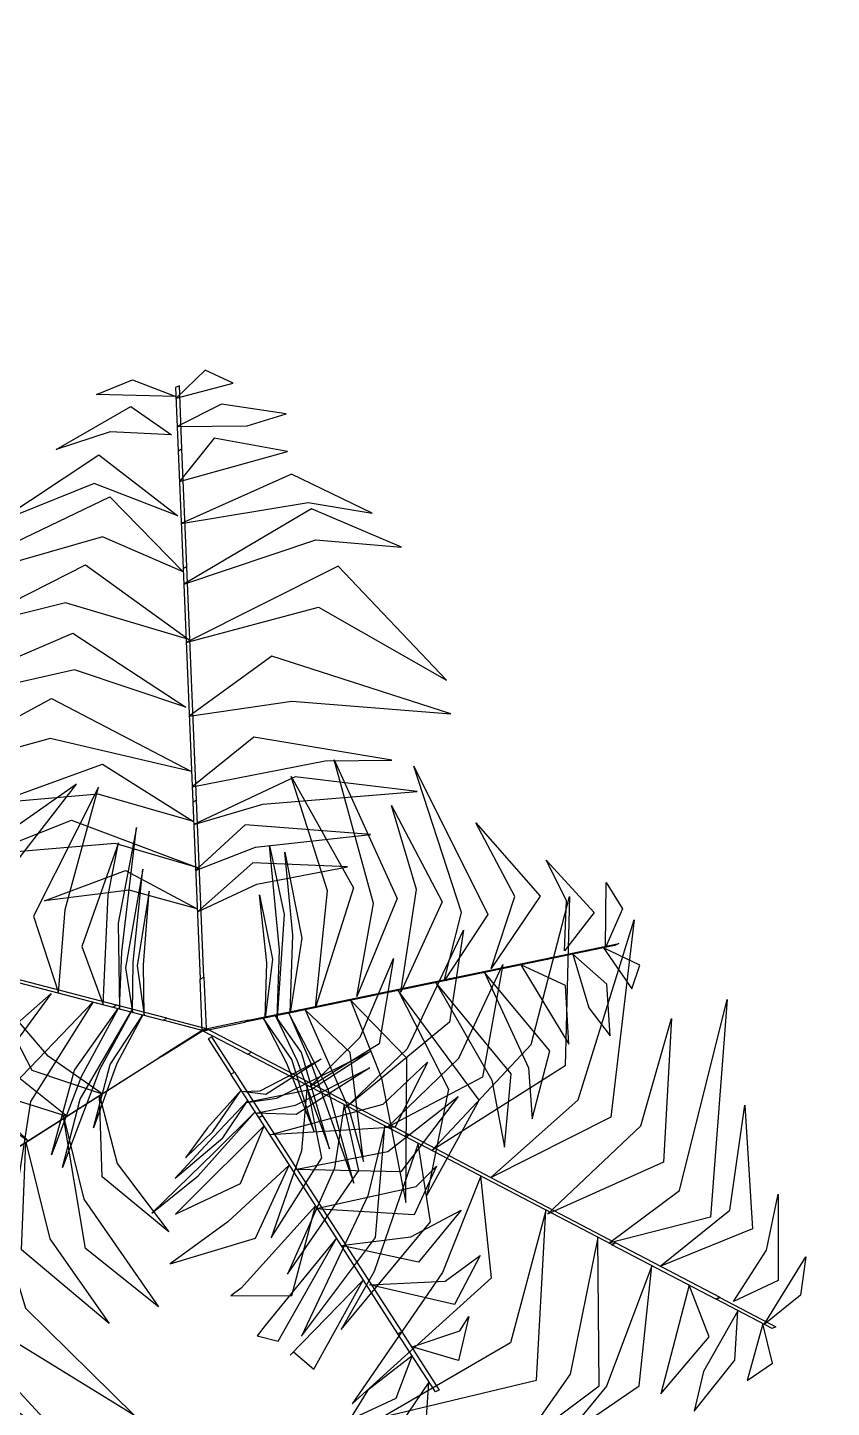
# Model space of a CAD drawing. Header units: millimetres. Extents: x 14520794 to 14796193, y 1415067 to 1454683.
# Drawn here: x 14793829 to 14794203, y 1446975 to 1447618 of the extents above; entities that cross this region are included whole.
import ezdxf

# ---------------------------------------------------------------- set-up
doc = ezdxf.new("R2010")
doc.units = ezdxf.units.MM
doc.header["$LTSCALE"] = 0.01
doc.header["$MEASUREMENT"] = 0
doc.layers.get('0').update_dxf_attribs({"color": 6, "lineweight": 0})
for name, color, linetype in [('6', 6, 'Continuous'), ('ESC', 2, 'Continuous'), ('GLASS', 5, 'Continuous'), ('LSTREEDC', 3, 'Continuous')]:
    doc.layers.add(name, color=color, linetype=linetype)
doc.layers.add('DIM', color=6, linetype='Continuous', lineweight=13)
doc.layers.add('HATCH', color=8, linetype='Continuous', lineweight=15)

# ---------------------------------------------------------------- blocks, each defined once
blk = doc.blocks.new('A3E24B')
at = {"color": 64, "linetype": 'Continuous'}
for points in [[(0.25298, 0.3562, 0.29067), (0.21085, 0.3841, 0.2796), (0.19177, 0.40664, 0.26506), (0.23478, 0.38723, 0.26765)], [(0.26482, 0.37296, 0.27015), (0.23608, 0.40445, 0.25063), (0.25809, 0.40144, 0.2453)], [(0.21251, 0.29889, 0.33247), (0.14353, 0.36139, 0.30925), (0.10037, 0.38017, 0.30474), (0.1647, 0.37216, 0.30161)], [(0.23004, 0.32371, 0.3183), (0.17603, 0.38435, 0.29435), (0.22595, 0.36362, 0.29907)], [(0.18709, 0.2629, 0.34635), (0.12423, 0.34177, 0.33167), (0.06928, 0.37075, 0.32006), (0.13897, 0.35878, 0.33402)], [(0.26547, 0.37384, 0.26805), (0.31467, 0.34397, 0.24975), (0.2986, 0.36692, 0.24684)], [(0.25326, 0.34886, 0.29439), (0.29162, 0.32673, 0.27934), (0.3175, 0.2946, 0.28076), (0.28915, 0.35012, 0.26553)], [(0.16264, 0.22829, 0.34264), (0.09605, 0.30186, 0.32739), (-0.01032, 0.30759, 0.30647), (0.10038, 0.33448, 0.32724)], [(0.21747, 0.30203, 0.32872), (0.28114, 0.28882, 0.30502), (0.32556, 0.22613, 0.30286), (0.28948, 0.30832, 0.29622)], [(0.13187, 0.18472, 0.33797), (0.07543, 0.23423, 0.32545), (-0.02621, 0.28894, 0.30394), (0.10525, 0.25381, 0.33066)], [(0.19232, 0.27027, 0.34642), (0.25511, 0.25965, 0.33867), (0.34889, 0.15238, 0.31122), (0.26629, 0.28702, 0.34237)], [(-0.23252, 0.02242, 0.33746), (-0.25529, 0.10418, 0.32605), (-0.21854, 0.23567, 0.30013), (-0.28185, 0.10662, 0.32839)], [(0.10239, 0.14298, 0.3335), (0.03177, 0.21086, 0.31765), (-0.00854, 0.23749, 0.30897), (0.08443, 0.19743, 0.32833)], [(0.16236, 0.23127, 0.34247), (0.25167, 0.20524, 0.32955), (0.30677, 0.14615, 0.3141), (0.25439, 0.23599, 0.33463)], [(-0.18603, 0.01594, 0.33375), (-0.2049, 0.11936, 0.31829), (-0.17015, 0.22456, 0.297), (-0.23386, 0.11979, 0.32121)], [(0.08668, 0.12074, 0.31667), (0.05262, 0.16008, 0.31656), (-0.0363, 0.22852, 0.29321), (0.04382, 0.18948, 0.32948)], [(0.06749, 0.09357, 0.28341), (0.04033, 0.13114, 0.28749), (-0.02483, 0.18411, 0.27227), (0.05529, 0.14079, 0.30566)], [(0.13763, 0.189, 0.33746), (0.21983, 0.16784, 0.32605), (0.31532, 0.07027, 0.30013), (0.23521, 0.18962, 0.32839)], [(-0.11682, 0.00762, 0.28474), (-0.13129, 0.06858, 0.2899), (-0.11873, 0.16244, 0.26236), (-0.14657, 0.10091, 0.30039)], [(-0.15001, 0.01264, 0.31776), (-0.16635, 0.08267, 0.3234), (-0.15614, 0.15696, 0.30132), (-0.18824, 0.08047, 0.34604)], [(0.05014, 0.069, 0.25333), (0.02481, 0.10918, 0.2606), (-0.02346, 0.1553, 0.25396), (0.03555, 0.12053, 0.27662)], [(0.10877, 0.15198, 0.33375), (0.20778, 0.11661, 0.31829), (0.2815, 0.03391, 0.297), (0.22263, 0.14148, 0.32121)], [(0.0879, 0.12244, 0.31776), (0.15673, 0.10157, 0.3234), (0.21596, 0.05558, 0.30132), (0.16577, 0.12163, 0.34604)], [(-0.08694, 0.00686, 0.25442), (-0.09805, 0.05662, 0.25792), (-0.08739, 0.11751, 0.2375), (-0.11222, 0.06015, 0.2718)], [(0.06696, 0.09621, 0.28474), (0.12699, 0.07825, 0.2899), (0.202, 0.02044, 0.26236), (0.16263, 0.07533, 0.30039)], [(0.05136, 0.0707, 0.25442), (0.10002, 0.05545, 0.25792), (0.14742, 0.01577, 0.2375), (0.11015, 0.06595, 0.2718)], [(-0.14792, 0.01242, 0.31667), (-0.16497, -0.03674, 0.31656), (-0.17978, -0.14797, 0.29321), (-0.18603, -0.05906, 0.32948)], [(-0.1148, 0.00939, 0.28341), (-0.13376, -0.03292, 0.28749), (-0.14705, -0.11583, 0.27227), (-0.1496, -0.02479, 0.30566)], [(-0.08485, 0.00665, 0.25333), (-0.10698, -0.03537, 0.2606), (-0.12279, -0.10024, 0.25396), (-0.12219, -0.03175, 0.27662)], [(0.03665, -0.07908, 0.25333), (0.0841, -0.07724, 0.2606), (0.14818, -0.05849, 0.25396), (0.08857, -0.09221, 0.27662)], [(0.04925, -0.10639, 0.28341), (0.09537, -0.10166, 0.28749), (0.17381, -0.07171, 0.27227), (0.09624, -0.11943, 0.30566)], [(0.0375, -0.08099, 0.25442), (-0.00004, -0.1155, 0.25792), (-0.05809, -0.13671, 0.2375), (0.004, -0.12953, 0.2718)], [(0.06318, -0.13659, 0.31667), (0.11428, -0.12677, 0.31656), (0.21801, -0.08398, 0.29321), (0.14414, -0.13385, 0.32948)], [(0.05179, -0.10725, 0.28474), (0.00623, -0.15026, 0.2899), (-0.08134, -0.18631, 0.26236), (-0.01412, -0.17966, 0.30039)], [(0.07459, -0.16132, 0.3335), (0.16868, -0.1341, 0.31765), (0.2119, -0.1125, 0.30897), (0.13072, -0.17299, 0.32833)], [(0.09599, -0.20772, 0.33797), (0.16709, -0.18359, 0.32545), (0.26529, -0.12293, 0.30394), (0.16914, -0.21921, 0.33066)], [(0.06404, -0.1385, 0.31776), (0.01155, -0.18768, 0.3234), (-0.05789, -0.21597, 0.30132), (0.0244, -0.20553, 0.34604)], [(0.11834, -0.25615, 0.34264), (0.21535, -0.23527, 0.32739), (0.2735, -0.14601, 0.30647), (0.24143, -0.25533, 0.32724)], [(0.07919, -0.17134, 0.33375), (-0.00095, -0.2394, 0.31829), (-0.10943, -0.2619, 0.297), (0.01317, -0.26469, 0.32121)], [(0.09682, -0.21485, 0.33746), (0.0374, -0.27545, 0.32605), (-0.09485, -0.30937, 0.30013), (0.04857, -0.29967, 0.32839)], [(0.13609, -0.29463, 0.34635), (0.23582, -0.27963, 0.33167), (0.28839, -0.24653, 0.32006), (0.24319, -0.3009, 0.33402)], [(0.12106, -0.2574, 0.34247), (0.05386, -0.32173, 0.32955), (-0.02486, -0.3399, 0.3141), (0.07914, -0.33946, 0.33463)], [(0.15455, -0.33464, 0.33247), (0.24317, -0.30615, 0.30925), (0.28101, -0.27817, 0.30474), (0.2419, -0.32987, 0.30161)], [(0.13985, -0.30284, 0.34642), (0.09926, -0.35191, 0.33867), (-0.04052, -0.37949, 0.31122), (0.11737, -0.37528, 0.34237)], [(0.15479, -0.34051, 0.32872), (0.11151, -0.38904, 0.30502), (0.03501, -0.39617, 0.30286), (0.12423, -0.40602, 0.29622)], [(0.16728, -0.36223, 0.3183), (0.2468, -0.34578, 0.29435), (0.20389, -0.37864, 0.29907)], [(0.18394, -0.39835, 0.29067), (0.22917, -0.3758, 0.2796), (0.25823, -0.37055, 0.26506), (0.21992, -0.3981, 0.26765)], [(0.17745, -0.39492, 0.29439), (0.1391, -0.41707, 0.27934), (0.09833, -0.42342, 0.28076), (0.1606, -0.42663, 0.26553)], [(0.19254, -0.41698, 0.27015), (0.23418, -0.40784, 0.25063), (0.22057, -0.42539, 0.2453)], [(0.19297, -0.41798, 0.26805), (0.14251, -0.44565, 0.24975), (0.17042, -0.44321, 0.24684)]]:
    blk.add_3dface(points, dxfattribs=at)
at = {"color": 72, "linetype": 'Continuous'}
for points in [[(0.24282, 0.34174, 0.30767), (0.2459, 0.34174, 0.30767), (0.27234, 0.37916, 0.26185), (0.26926, 0.37916, 0.26185)], [(0.19372, 0.27222, 0.34716), (0.1968, 0.27222, 0.34716), (0.24586, 0.34167, 0.30751), (0.24278, 0.34167, 0.30751)], [(0.02655, 0.25893, 0.61365), (0.02963, 0.25893, 0.61365), (0.03455, 0.30876, 0.60023), (0.03147, 0.30876, 0.60023)], [(0.09598, 0.13383, 0.33204), (0.09906, 0.13383, 0.33204), (0.19669, 0.27207, 0.34685), (0.19362, 0.27207, 0.34685)], [(0.01921, 0.18452, 0.60696), (0.02229, 0.18452, 0.60696), (0.02963, 0.25894, 0.6135), (0.02655, 0.25894, 0.6135)], [(0.00827, 0.07373, 0.52872), (0.01135, 0.07373, 0.52872), (0.02229, 0.18452, 0.60667), (0.01921, 0.18452, 0.60667)], [(0.10617, 0.02848, 0.45302), (0.10039, 0.08884, 0.4475), (0.075, 0.17693, 0.42702), (0.12333, 0.08433, 0.46439)], [(0.14, 0.03781, 0.47759), (0.13976, 0.1181, 0.4757), (0.09079, 0.17944, 0.43853), (0.15604, 0.13527, 0.48725)], [(0.16687, 0.04522, 0.49711), (0.17074, 0.12665, 0.4982), (0.15676, 0.17391, 0.48695), (0.18527, 0.12881, 0.50879)], [(0.20165, 0.05481, 0.50512), (0.19847, 0.13061, 0.49353), (0.18403, 0.16487, 0.48659), (0.21781, 0.12674, 0.49665)], [(0.06207, 0.01632, 0.40693), (0.05971, 0.05759, 0.41185), (0.04795, 0.14738, 0.39751), (0.06224, 0.07832, 0.42837)], [(0.02209, 0.02923, 0.20399), (0.02517, 0.02923, 0.20399), (0.09907, 0.13385, 0.33208), (0.09599, 0.13385, 0.33208)], [(0.07377, 0.01954, 0.42949), (0.06911, 0.09862, 0.42438), (0.06118, 0.13651, 0.41777), (0.08875, 0.06191, 0.43955)], [(0.26463, 0.07217, 0.50423), (0.25714, 0.11203, 0.49595), (0.26161, 0.13698, 0.48884), (0.27645, 0.10263, 0.49422)], [(0.22741, 0.06191, 0.50746), (0.23209, 0.12884, 0.49821), (0.24941, 0.08986, 0.50623)], [(0.05268, 0.01373, 0.37058), (0.05181, 0.04989, 0.37942), (0.04365, 0.11716, 0.37114), (0.05725, 0.04587, 0.39861)], [(0.28625, 0.07814, 0.49822), (0.29102, 0.11401, 0.48835), (0.30411, 0.10126, 0.48875)], [(0.04419, 0.01139, 0.33772), (0.04422, 0.04779, 0.35003), (0.0393, 0.10124, 0.34936), (0.04885, 0.04723, 0.36732)], [(0.24628, 0.06708, 0.50894), (0.24936, 0.06708, 0.50894), (0.29763, 0.08039, 0.49552), (0.29455, 0.08039, 0.49552)], [(0.00459, 0.03641, 0.38877), (0.00767, 0.03641, 0.38877), (0.01135, 0.07373, 0.52875), (0.00827, 0.07373, 0.52875)], [(0.28779, 0.07854, 0.4972), (0.30972, 0.03695, 0.48611), (0.31156, 0.05933, 0.48789)], [(0.1742, 0.0472, 0.50225), (0.17728, 0.0472, 0.50225), (0.24937, 0.06708, 0.50879), (0.24629, 0.06708, 0.50879)], [(0.26025, 0.06727, 0.50447), (0.27814, 0.0356, 0.49566), (0.27847, 0.00277, 0.49212), (0.29197, 0.0523, 0.49317)], [(-0.0602, -0.05543, 0.43407), (-0.13333, -0.01209, 0.43465), (-0.18423, 0.05821, 0.4099), (-0.14621, -0.02596, 0.44823)], [(0.2072, 0.05448, 0.5047), (0.24635, 0.01579, 0.49866), (0.2455, -0.04456, 0.48692), (0.26265, 0.02397, 0.50085)], [(-0.08452, -0.07474, 0.4554), (-0.14575, -0.0443, 0.45955), (-0.21228, 0.04032, 0.43175), (-0.15884, -0.05598, 0.47183)], [(-0.03775, -0.03752, 0.37225), (-0.07816, -0.0099, 0.38381), (-0.13472, 0.04108, 0.36314), (-0.10082, 0.0029, 0.39834)], [(0.06688, 0.01761, 0.42401), (0.06996, 0.01761, 0.42401), (0.17728, 0.0472, 0.50196), (0.1742, 0.0472, 0.50196)], [(0.17288, 0.04686, 0.50077), (0.20648, 0.00848, 0.50643), (0.22413, -0.10158, 0.47401), (0.22288, 0.01852, 0.52051)], [(0.00459, 0.03641, 0.38877), (0.00767, 0.03641, 0.38877), (0.00468, 0.00617, 0.21631), (0.00161, 0.00617, 0.21631)], [(0.14117, 0.03975, 0.47839), (0.18507, -0.02115, 0.48154), (0.19684, -0.08354, 0.46425), (0.19763, -0.0048, 0.49573)], [(-0.04627, -0.04301, 0.40852), (-0.09265, -0.0112, 0.4215), (-0.13737, 0.02921, 0.40484), (-0.09483, -0.01763, 0.44582)], [(-0.03243, -0.03066, 0.33931), (-0.0653, -0.00794, 0.34798), (-0.10159, 0.02573, 0.33181), (-0.0698, -0.00958, 0.36336)], [(0.02209, 0.02923, 0.20399), (0.02517, 0.02923, 0.20399), (0.00372, -0.00114, 0.05), (0.00064, -0.00114, 0.05)], [(0.08105, 0.02153, 0.43407), (0.1274, -0.04973, 0.43465), (0.14185, -0.13531, 0.4099), (0.14509, -0.04301, 0.44823)], [(0.11141, 0.02806, 0.4554), (0.1528, -0.02636, 0.45955), (0.17493, -0.13171, 0.43175), (0.16972, -0.0217, 0.47183)], [(-0.03638, 0.00225, 0.20399), (-0.0333, 0.00225, 0.20399), (-0.16086, 0.01393, 0.33208), (-0.16394, 0.01393, 0.33208)], [(0.03072, 0.00764, 0.28406), (0.0338, 0.00764, 0.28406), (0.06996, 0.01761, 0.42404), (0.06688, 0.01761, 0.42404)], [(0.04518, 0.01164, 0.33931), (0.06457, -0.02329, 0.34798), (0.08217, -0.06956, 0.33181), (0.06933, -0.02382, 0.36336)], [(0.05299, 0.01543, 0.37225), (0.07696, -0.02724, 0.38381), (0.10507, -0.09801, 0.36314), (0.09161, -0.04876, 0.39834)], [(0.06306, 0.01657, 0.40852), (0.09053, -0.03249, 0.4215), (0.11271, -0.08854, 0.40484), (0.09533, -0.02769, 0.44582)], [(-0.03638, 0.00225, 0.20399), (-0.0333, 0.00225, 0.20399), (0.00372, -0.00114, 0.05), (0.00064, -0.00114, 0.05)], [(0.03072, 0.00764, 0.28406), (0.0338, 0.00764, 0.28406), (0.00451, -0.00044, 0.11159), (0.00143, -0.00044, 0.11159)], [(-0.02125, -0.02066, 0.28406), (-0.01817, -0.02066, 0.28406), (0.00451, -0.00044, 0.11159), (0.00143, -0.00044, 0.11159)], [(0.01622, -0.0349, 0.20399), (0.0193, -0.0349, 0.20399), (0.00372, -0.00114, 0.05), (0.00064, -0.00114, 0.05)], [(-0.02125, -0.02066, 0.28406), (-0.01817, -0.02066, 0.28406), (-0.04616, -0.04563, 0.42404), (-0.04924, -0.04563, 0.42404)], [(-0.03823, -0.03586, 0.37058), (-0.02142, -0.06788, 0.37942), (0.01572, -0.12457, 0.37114), (-0.02808, -0.06669, 0.39861)], [(-0.03166, -0.03, 0.33772), (-0.01555, -0.06264, 0.35003), (0.01256, -0.10837, 0.34936), (-0.01994, -0.06419, 0.36732)], [(0.01622, -0.0349, 0.20399), (0.0193, -0.0349, 0.20399), (0.07296, -0.15121, 0.33208), (0.06988, -0.15121, 0.33208)], [(-0.04924, -0.04563, 0.42401), (-0.04616, -0.04563, 0.42401), (-0.12924, -0.11973, 0.50196), (-0.13232, -0.11973, 0.50196)], [(-0.0455, -0.04234, 0.40693), (-0.02509, -0.07829, 0.41185), (0.02526, -0.15357, 0.39751), (-0.01817, -0.098, 0.42837)], [(-0.05456, -0.05042, 0.42949), (-0.01532, -0.11923, 0.42438), (0.00858, -0.14969, 0.41777), (-0.0492, -0.09504, 0.43955)], [(-0.07964, -0.07279, 0.45302), (-0.0477, -0.12434, 0.4475), (0.01411, -0.19204, 0.42702), (-0.07026, -0.13046, 0.46439)], [(-0.10583, -0.09615, 0.47759), (-0.07002, -0.16802, 0.4757), (0.00107, -0.20129, 0.43853), (-0.077, -0.19062, 0.48725)], [(0.06987, -0.15119, 0.33204), (0.07295, -0.15119, 0.33204), (0.14385, -0.30487, 0.34685), (0.14077, -0.30487, 0.34685)], [(0.14084, -0.30503, 0.34716), (0.14392, -0.30503, 0.34716), (0.17954, -0.38224, 0.30751), (0.17646, -0.38224, 0.30751)], [(0.1765, -0.38231, 0.30767), (0.17958, -0.38231, 0.30767), (0.19877, -0.42392, 0.26185), (0.19569, -0.42392, 0.26185)]]:
    blk.add_3dface(points, dxfattribs=at)
at = {"color": 70, "linetype": 'Continuous'}
for points in [[(0.03059, 0.3002, 0.60293), (-0.00118, 0.31755, 0.59306), (0.01543, 0.32518, 0.59347)], [(0.02839, 0.27788, 0.60894), (-0.0115, 0.28521, 0.60066), (-0.03318, 0.29835, 0.59355), (0.00421, 0.29986, 0.59893)], [(0.03139, 0.27203, 0.60918), (0.06737, 0.27735, 0.60037), (0.07795, 0.27116, 0.59683), (0.05676, 0.29626, 0.59788)], [(0.02197, 0.21287, 0.60984), (-0.04992, 0.23714, 0.59825), (-0.0467, 0.23596, 0.5913), (-0.03936, 0.25379, 0.60136)], [(0.02427, 0.21793, 0.60941), (0.07444, 0.24057, 0.60337), (0.10531, 0.23564, 0.59163), (0.07267, 0.25872, 0.60556)], [(0.01843, 0.17697, 0.60182), (-0.05618, 0.20983, 0.60292), (-0.06494, 0.21376, 0.59166), (-0.05298, 0.22416, 0.6135)], [(0.01906, 0.18316, 0.60549), (0.06694, 0.20074, 0.61114), (0.10815, 0.20018, 0.57872), (0.06346, 0.21965, 0.62522)], [(0.01569, 0.14923, 0.5823), (-0.05933, 0.17785, 0.58041), (-0.06864, 0.17933, 0.54324), (-0.02913, 0.19921, 0.59197)], [(0.0143, 0.15102, 0.5831), (0.0869, 0.17012, 0.58625), (0.10667, 0.16365, 0.56896), (0.07616, 0.18771, 0.60044)], [(0.01224, 0.11431, 0.55773), (-0.04617, 0.13059, 0.55221), (-0.09712, 0.13854, 0.53173), (-0.03372, 0.15038, 0.5691)], [(0.01451, 0.11904, 0.56011), (0.08018, 0.13813, 0.56426), (0.14375, 0.12589, 0.53646), (0.0819, 0.15558, 0.57654)], [(0.0097, 0.08836, 0.53878), (0.09286, 0.10602, 0.53936), (0.13523, 0.09373, 0.51461), (0.09294, 0.12494, 0.55294)], [(0.00894, 0.08086, 0.5342), (-0.06653, 0.10491, 0.52909), (-0.07728, 0.10848, 0.52248), (-0.02522, 0.11005, 0.54426)], [(0.00775, 0.06878, 0.51164), (-0.03161, 0.0814, 0.51657), (-0.09217, 0.10004, 0.50223), (-0.05006, 0.09122, 0.53308)], [(0.00679, 0.05909, 0.47529), (-0.02726, 0.07127, 0.48413), (-0.06551, 0.08517, 0.47585), (-0.02156, 0.07489, 0.50332)], [(0.00787, 0.06979, 0.51324), (0.03606, 0.07781, 0.52621), (0.09633, 0.07837, 0.50956), (0.03331, 0.08401, 0.55053)], [(0.00593, 0.05032, 0.44243), (-0.02804, 0.06343, 0.45475), (-0.05221, 0.07539, 0.45407), (-0.02585, 0.06754, 0.47203)], [(0.00532, 0.05999, 0.47696), (0.02628, 0.06703, 0.48852), (0.10243, 0.06784, 0.46786), (0.05163, 0.07297, 0.50305)], [(0.00605, 0.05133, 0.44402), (0.01815, 0.05689, 0.45269), (0.06765, 0.05669, 0.43652), (0.02035, 0.06114, 0.46807)]]:
    blk.add_3dface(points, dxfattribs=at)

msp = doc.modelspace()

# ---------------------------------------------------------------- linework, layer by layer
at = {"layer": '6', "ltscale": 2.5}
msp.add_lwpolyline([(14794643.42, 1452094.55), (14794643.42, 1448971.39, -0.178996), (14782893.42, 1442357.78), (14782263.42, 1442284.55)], format="xyb", dxfattribs=at)
msp.add_lwpolyline([(14794643.42, 1452094.55), (14794643.42, 1448971.39, -0.178996), (14782893.42, 1442357.78), (14782263.42, 1442284.55)], format="xyb", dxfattribs=at)
at = {"layer": 'DIM', "color": 3}
msp.add_lwpolyline([(14782263.42, 1452094.55), (14794643.42, 1452094.55), (14794643.42, 1448971.39, -0.188567), (14782263.42, 1442284.55), (14782263.42, 1452094.55)], format="xyb", dxfattribs=at)
msp.add_lwpolyline([(14782263.42, 1452094.55), (14794643.42, 1452094.55), (14794643.42, 1448971.39, -0.188567), (14782263.42, 1442284.55), (14782263.42, 1452094.55)], format="xyb", dxfattribs=at)
at = {"layer": 'ESC'}
for radius, start, end in [(19205.38, 277.632535, 319.418546), (19205.38, 277.632535, 319.418546), (19435.38, 279.076945, 319.669881), (19435.38, 279.076945, 319.669881)]:
    msp.add_arc((14779827.28, 1461549.78), radius, start, end, dxfattribs=at)
at = {"layer": 'GLASS'}
for centre, radius, start, end in [((14779827.91, 1461545.02), 19280.62, 277.617662, 319.52018), ((14779827.91, 1461545.02), 19280.62, 277.617662, 319.52018), ((14779827.7, 1461546.62), 19332.22, 277.607456, 319.570265), ((14779827.7, 1461546.62), 19332.22, 277.607456, 319.570265)]:
    msp.add_arc(centre, radius, start, end, dxfattribs=at)
at = {"layer": 'HATCH', "color": 254, "true_color": 0xfeeab9}
msp.add_lwpolyline([(14794413.42, 1451944.56), (14782693.42, 1451944.56), (14782693.42, 1451344.55), (14782393.42, 1451344.55), (14782393.42, 1442516.61), (14782450.23, 1442524.36, 0.100111), (14789588.08, 1445009.72, 0.081782), (14794413.42, 1449056.14), (14794413.42, 1451864.55)], format="xyb", dxfattribs=at)

# ---------------------------------------------------------------- block references
at = {"layer": 'LSTREEDC', "xscale": -643.5458586372422, "yscale": 643.5458586372422, "zscale": 482.6593939779318, "rotation": 207.1403545387763}
msp.add_blockref('A3E24B', (14793909.9, 1447149.73, -212.15), dxfattribs=at)

doc.saveas('drawing.dxf')
